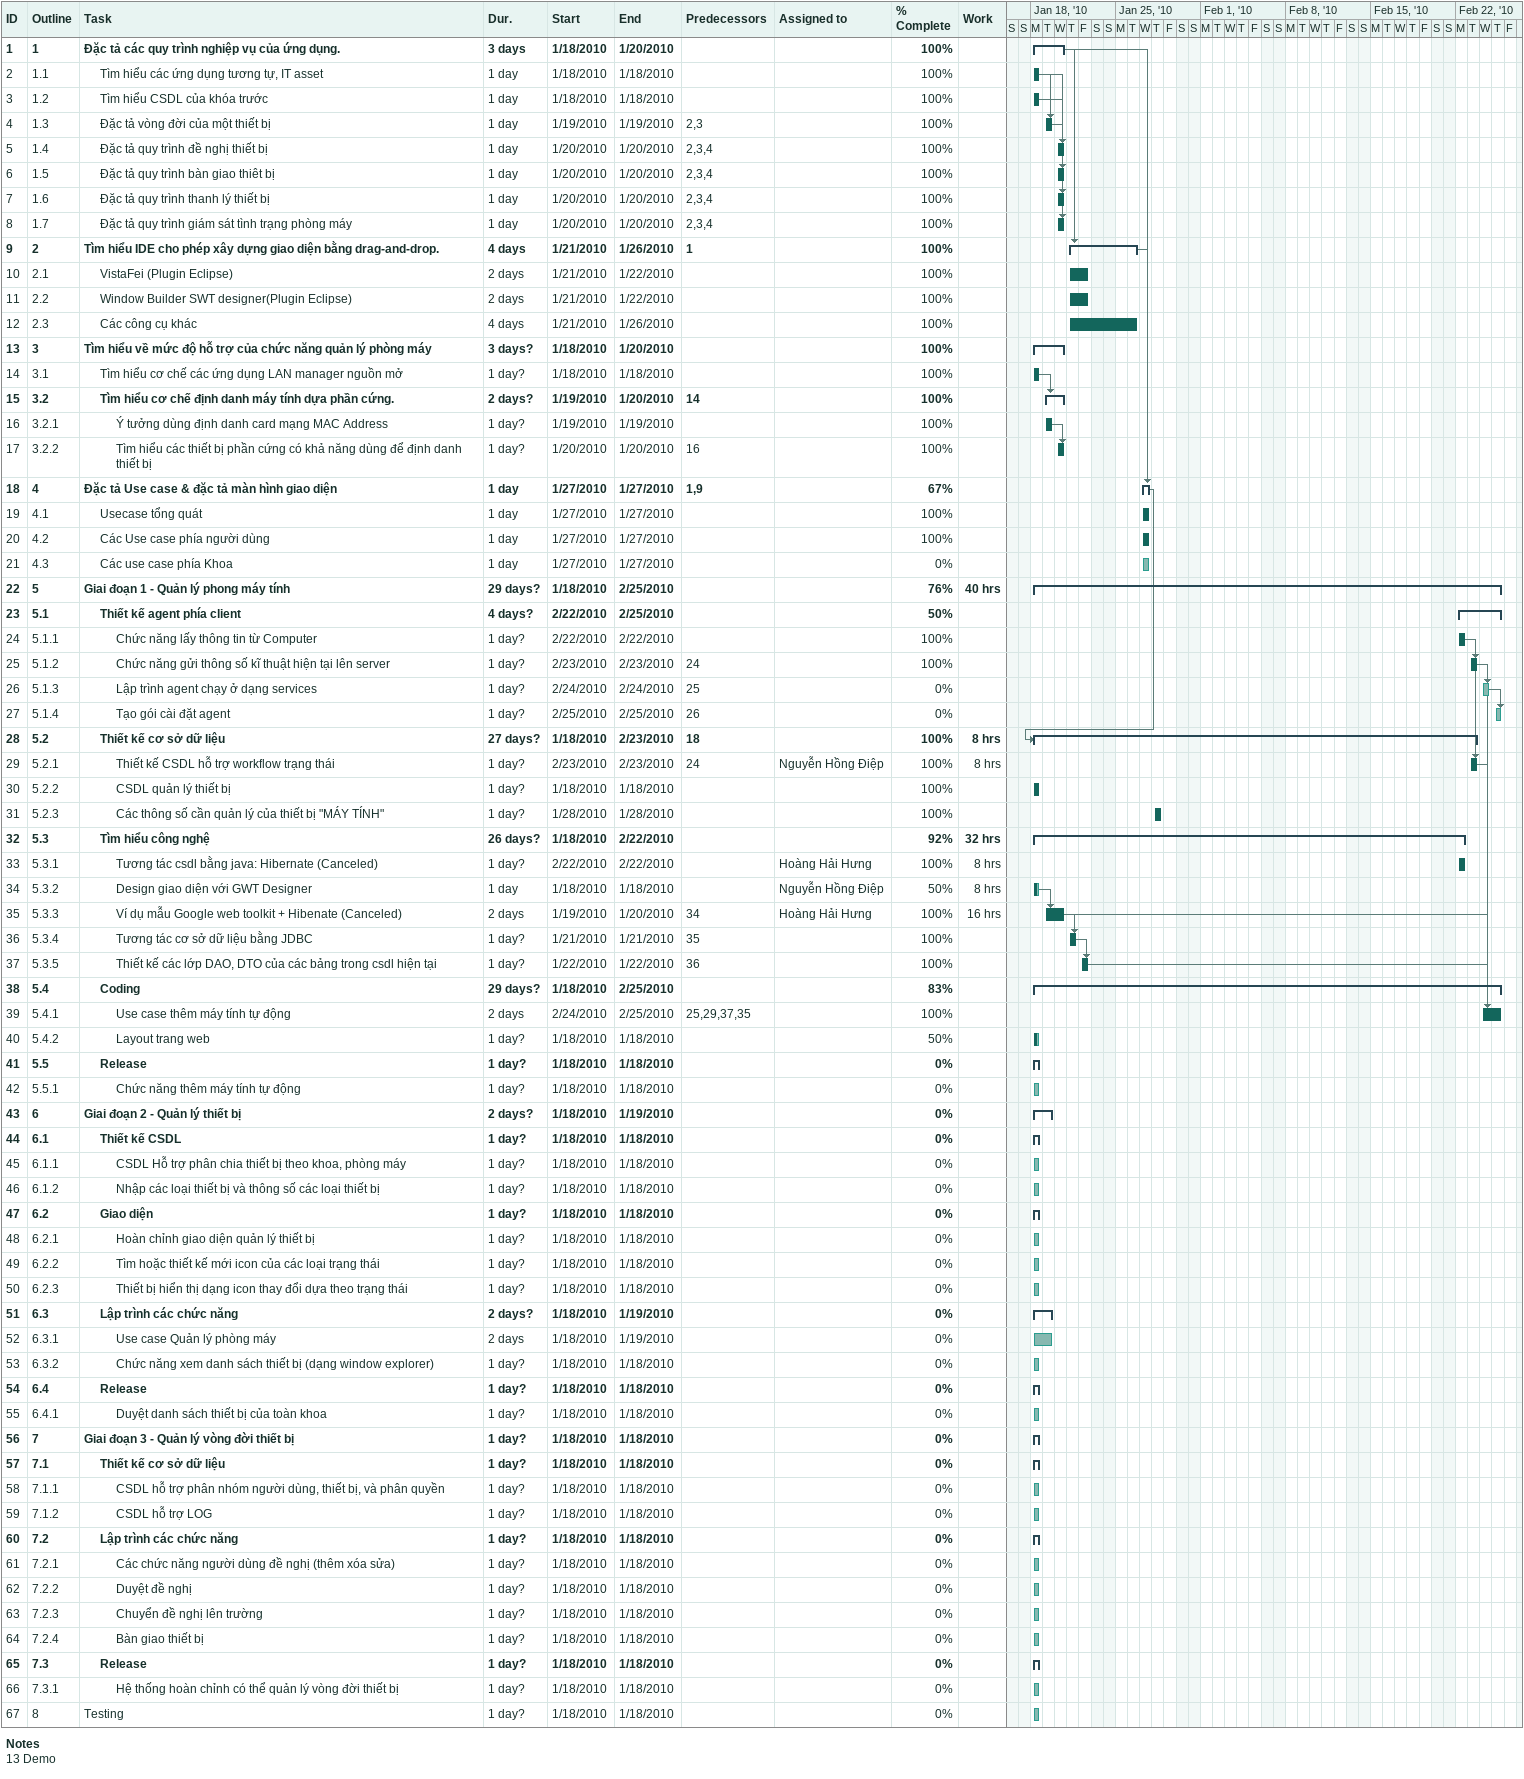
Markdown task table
| ID | WBS | Task | Duration | Start | Finish | Predecessors | Resources | % complete | Work (h) |
|---|---|---|---|---|---|---|---|---|---|
| 1 | 1 | **Đặc tả các quy trình nghiệp vụ của ứng dụng.** | 3d | 2010-01-18 | 2010-01-20 |  |  | 100 |  |
| 2 | 1.1 | Tìm hiểu các ứng dụng tương tự, IT asset | 1d | 2010-01-18 | 2010-01-18 |  |  | 100 |  |
| 3 | 1.2 | Tìm hiểu CSDL của khóa trước | 1d | 2010-01-18 | 2010-01-18 |  |  | 100 |  |
| 4 | 1.3 | Đặc tả vòng đời của một thiết bị | 1d | 2010-01-19 | 2010-01-19 | 2, 3 |  | 100 |  |
| 5 | 1.4 | Đặc tả quy trình đề nghị thiết bị | 1d | 2010-01-20 | 2010-01-20 | 2, 3, 4 |  | 100 |  |
| 6 | 1.5 | Đặc tả quy trình bàn giao thiêt bị | 1d | 2010-01-20 | 2010-01-20 | 2, 3, 4 |  | 100 |  |
| 7 | 1.6 | Đặc tả quy trình thanh lý thiết bị | 1d | 2010-01-20 | 2010-01-20 | 2, 3, 4 |  | 100 |  |
| 8 | 1.7 | Đặc tả quy trình giám sát tình trạng phòng máy | 1d | 2010-01-20 | 2010-01-20 | 2, 3, 4 |  | 100 |  |
| 9 | 2 | **Tìm hiểu IDE cho phép xây dựng giao diện bằng drag-and-drop.** | 4d | 2010-01-21 | 2010-01-26 | 1 |  | 100 |  |
| 10 | 2.1 | VistaFei (Plugin Eclipse) | 2d | 2010-01-21 | 2010-01-22 |  |  | 100 |  |
| 11 | 2.2 | Window Builder SWT designer(Plugin Eclipse) | 2d | 2010-01-21 | 2010-01-22 |  |  | 100 |  |
| 12 | 2.3 | Các công cụ khác | 4d | 2010-01-21 | 2010-01-26 |  |  | 100 |  |
| 13 | 3 | **Tìm hiểu về mức độ hỗ trợ của chức năng quản lý phòng máy** | 3d? | 2010-01-18 | 2010-01-20 |  |  | 100 |  |
| 14 | 3.1 | Tìm hiểu cơ chế các ứng dụng LAN manager nguồn mở | 1d? | 2010-01-18 | 2010-01-18 |  |  | 100 |  |
| 15 | 3.2 | **Tìm hiểu cơ chế định danh máy tính dựa phần cứng.** | 2d? | 2010-01-19 | 2010-01-20 | 14 |  | 100 |  |
| 16 | 3.2.1 | Ý tưởng dùng định danh card mạng MAC Address | 1d? | 2010-01-19 | 2010-01-19 |  |  | 100 |  |
| 17 | 3.2.2 | Tìm hiểu các thiết bị phần cứng có khả năng dùng để định danh thiết bị | 1d? | 2010-01-20 | 2010-01-20 | 16 |  | 100 |  |
| 18 | 4 | **Đặc tả Use case & đặc tả màn hình giao diện** | 1d | 2010-01-27 | 2010-01-27 | 1, 9 |  | 67 |  |
| 19 | 4.1 | Usecase tổng quát | 1d | 2010-01-27 | 2010-01-27 |  |  | 100 |  |
| 20 | 4.2 | Các Use case phía người dùng | 1d | 2010-01-27 | 2010-01-27 |  |  | 100 |  |
| 21 | 4.3 | Các use case phía Khoa | 1d | 2010-01-27 | 2010-01-27 |  |  | 0 |  |
| 22 | 5 | **Giai đoạn 1 - Quản lý phong máy tính** | 29d? | 2010-01-18 | 2010-02-25 |  |  | 76 | 40 |
| 23 | 5.1 | **Thiết kế agent phía client** | 4d? | 2010-02-22 | 2010-02-25 |  |  | 50 |  |
| 24 | 5.1.1 | Chức năng lấy thông tin từ Computer | 1d? | 2010-02-22 | 2010-02-22 |  |  | 100 |  |
| 25 | 5.1.2 | Chức năng gửi thông số kĩ thuật hiện tại lên server | 1d? | 2010-02-23 | 2010-02-23 | 24 |  | 100 |  |
| 26 | 5.1.3 | Lập trình agent chạy ở dạng services | 1d? | 2010-02-24 | 2010-02-24 | 25 |  | 0 |  |
| 27 | 5.1.4 | Tạo gói cài đặt agent | 1d? | 2010-02-25 | 2010-02-25 | 26 |  | 0 |  |
| 28 | 5.2 | **Thiết kế cơ sở dữ liệu** | 27d? | 2010-01-18 | 2010-02-23 | 18 |  | 100 | 8 |
| 29 | 5.2.1 | Thiết kế CSDL hỗ trợ workflow trạng thái | 1d? | 2010-02-23 | 2010-02-23 | 24 | Nguyễn Hồng Điệp | 100 | 8 |
| 30 | 5.2.2 | CSDL quản lý thiết bị | 1d? | 2010-01-18 | 2010-01-18 |  |  | 100 |  |
| 31 | 5.2.3 | Các thông số cần quản lý của thiết bị "MÁY TÍNH" | 1d? | 2010-01-28 | 2010-01-28 |  |  | 100 |  |
| 32 | 5.3 | **Tìm hiểu công nghệ** | 26d? | 2010-01-18 | 2010-02-22 |  |  | 92 | 32 |
| 33 | 5.3.1 | Tương tác csdl bằng java: Hibernate (Canceled) | 1d? | 2010-02-22 | 2010-02-22 |  | Hoàng Hải Hưng | 100 | 8 |
| 34 | 5.3.2 | Design giao diện với GWT Designer | 1d | 2010-01-18 | 2010-01-18 |  | Nguyễn Hồng Điệp | 50 | 8 |
| 35 | 5.3.3 | Ví dụ mẫu Google web toolkit + Hibenate (Canceled) | 2d | 2010-01-19 | 2010-01-20 | 34 | Hoàng Hải Hưng | 100 | 16 |
| 36 | 5.3.4 | Tương tác cơ sở dữ liệu bằng JDBC | 1d? | 2010-01-21 | 2010-01-21 | 35 |  | 100 |  |
| 37 | 5.3.5 | Thiết kế các lớp DAO, DTO của các bảng trong csdl hiện tại | 1d? | 2010-01-22 | 2010-01-22 | 36 |  | 100 |  |
| 38 | 5.4 | **Coding** | 29d? | 2010-01-18 | 2010-02-25 |  |  | 83 |  |
| 39 | 5.4.1 | Use case thêm máy tính tự động | 2d | 2010-02-24 | 2010-02-25 | 25, 29, 37, 35 |  | 100 |  |
| 40 | 5.4.2 | Layout trang web | 1d? | 2010-01-18 | 2010-01-18 |  |  | 50 |  |
| 41 | 5.5 | **Release** | 1d? | 2010-01-18 | 2010-01-18 |  |  | 0 |  |
| 42 | 5.5.1 | Chức năng thêm máy tính tự động | 1d? | 2010-01-18 | 2010-01-18 |  |  | 0 |  |
| 43 | 6 | **Giai đoạn 2 - Quản lý thiết bị** | 2d? | 2010-01-18 | 2010-01-19 |  |  | 0 |  |
| 44 | 6.1 | **Thiết kế CSDL** | 1d? | 2010-01-18 | 2010-01-18 |  |  | 0 |  |
| 45 | 6.1.1 | CSDL Hỗ trợ phân chia thiết bị theo khoa, phòng máy | 1d? | 2010-01-18 | 2010-01-18 |  |  | 0 |  |
| 46 | 6.1.2 | Nhập các loại thiết bị và thông số các loại thiết bị | 1d? | 2010-01-18 | 2010-01-18 |  |  | 0 |  |
| 47 | 6.2 | **Giao diện** | 1d? | 2010-01-18 | 2010-01-18 |  |  | 0 |  |
| 48 | 6.2.1 | Hoàn chỉnh giao diện quản lý thiết bị | 1d? | 2010-01-18 | 2010-01-18 |  |  | 0 |  |
| 49 | 6.2.2 | Tìm hoặc thiết kế mới icon của các loại trạng thái | 1d? | 2010-01-18 | 2010-01-18 |  |  | 0 |  |
| 50 | 6.2.3 | Thiết bị hiển thị dạng icon thay đổi dựa theo trạng thái | 1d? | 2010-01-18 | 2010-01-18 |  |  | 0 |  |
| 51 | 6.3 | **Lập trình các chức năng** | 2d? | 2010-01-18 | 2010-01-19 |  |  | 0 |  |
| 52 | 6.3.1 | Use case Quản lý phòng máy | 2d | 2010-01-18 | 2010-01-19 |  |  | 0 |  |
| 53 | 6.3.2 | Chức năng xem danh sách thiết bị (dạng window explorer) | 1d? | 2010-01-18 | 2010-01-18 |  |  | 0 |  |
| 54 | 6.4 | **Release** | 1d? | 2010-01-18 | 2010-01-18 |  |  | 0 |  |
| 55 | 6.4.1 | Duyệt danh sách thiết bị của toàn khoa | 1d? | 2010-01-18 | 2010-01-18 |  |  | 0 |  |
| 56 | 7 | **Giai đoạn 3 - Quản lý vòng đời thiết bị** | 1d? | 2010-01-18 | 2010-01-18 |  |  | 0 |  |
| 57 | 7.1 | **Thiết kế cơ sở dữ liệu** | 1d? | 2010-01-18 | 2010-01-18 |  |  | 0 |  |
| 58 | 7.1.1 | CSDL hỗ trợ phân nhóm người dùng, thiết bị, và phân quyền | 1d? | 2010-01-18 | 2010-01-18 |  |  | 0 |  |
| 59 | 7.1.2 | CSDL hỗ trợ LOG | 1d? | 2010-01-18 | 2010-01-18 |  |  | 0 |  |
| 60 | 7.2 | **Lập trình các chức năng** | 1d? | 2010-01-18 | 2010-01-18 |  |  | 0 |  |
| 61 | 7.2.1 | Các chức năng người dùng đề nghị (thêm xóa sửa) | 1d? | 2010-01-18 | 2010-01-18 |  |  | 0 |  |
| 62 | 7.2.2 | Duyệt đề nghị | 1d? | 2010-01-18 | 2010-01-18 |  |  | 0 |  |
| 63 | 7.2.3 | Chuyển đề nghị lên trường | 1d? | 2010-01-18 | 2010-01-18 |  |  | 0 |  |
| 64 | 7.2.4 | Bàn giao thiết bị | 1d? | 2010-01-18 | 2010-01-18 |  |  | 0 |  |
| 65 | 7.3 | **Release** | 1d? | 2010-01-18 | 2010-01-18 |  |  | 0 |  |
| 66 | 7.3.1 | Hệ thống hoàn chỉnh có thể quản lý vòng đời thiết bị | 1d? | 2010-01-18 | 2010-01-18 |  |  | 0 |  |
| 67 | 8 | Testing | 1d? | 2010-01-18 | 2010-01-18 |  |  | 0 |  |

Notes
- 13: Demo
